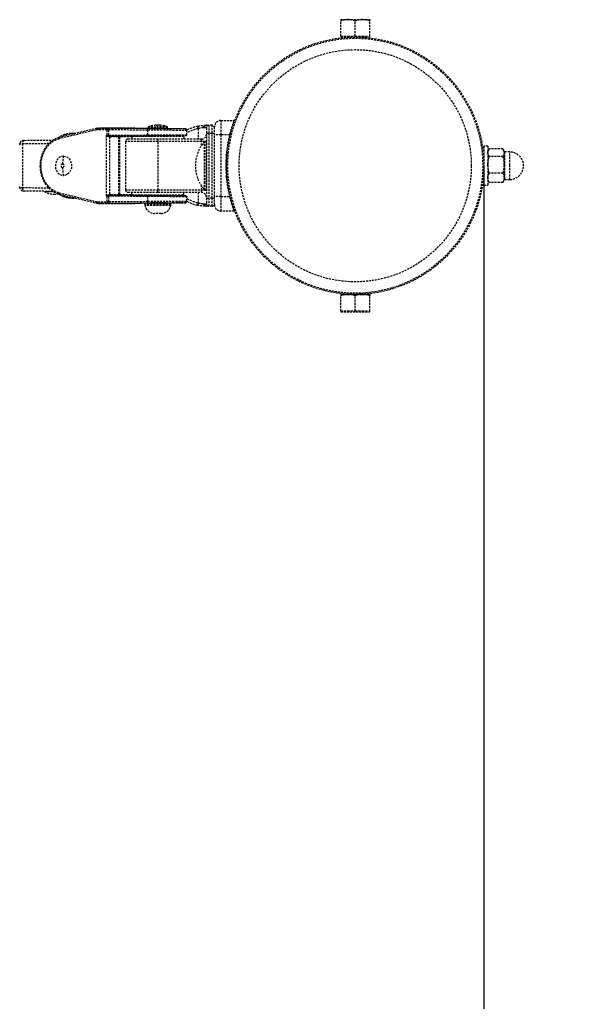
# Model space of a CAD drawing. Header units: millimetres. Extents: x -4075 to 3853, y -2344 to 2376.
# Drawn here: x 2067 to 2417, y -170 to 436 of the extents above; entities that cross this region are included whole.
import ezdxf

# ---------------------------------------------------------------- set-up
doc = ezdxf.new("R2010")
doc.units = ezdxf.units.MM
doc.linetypes.add('HIDDEN', pattern=[1.905, 1.27, -0.635])
for name, color, linetype in [('DIKOM_ОБЪЕКТ', 7, 'Continuous'), ('DIKOM_РАЗМЕР_ЗОНА', 7, 'Continuous'), ('DIKOM_РАЗМЕР_ОБЪЕКТА', 7, 'Continuous')]:
    doc.layers.add(name, color=color, linetype=linetype)
doc.styles.add('style1', font='arialbd.ttf', dxfattribs={"width": 0.8})
doc.dimstyles.new('1-50', dxfattribs={"dimtxt": 300, "dimasz": 200, "dimexe": 100, "dimexo": 0, "dimgap": 100, "dimtad": 1, "dimtxsty": 'style1', "dimcen": 200, "dimclrd": 7, "dimclre": 7, "dimclrt": 7, "dimadec": 1, "dimazin": 2, "dimtfac": 1, "dimtmove": 0, "dimatfit": 2, "dimfxl": 0, "dimlwd": 25, "dimlwe": 18, "dimarcsym": 0})

# ---------------------------------------------------------------- blocks, each defined once
blk = doc.blocks.new('*D0')
at = {"layer": 'Defpoints', "color": 0, "transparency": 16777216}
for p in [(-3364.5, 346.19), (3853.1, 341.49), (3853.1, -2244.04)]:
    blk.add_point(p, dxfattribs=at)
at = {"layer": 'DIKOM_РАЗМЕР_ЗОНА', "color": 7, "lineweight": 18, "transparency": 16777216}
for p, q in [((-3364.5, 346.19), (-3364.5, -2344.04)), ((3853.1, 341.49), (3853.1, -2344.04))]:
    blk.add_line(p, q, dxfattribs=at)
at = {"layer": 'DIKOM_РАЗМЕР_ЗОНА', "color": 7, "lineweight": 25, "transparency": 16777216}
blk.add_line((-3164.5, -2244.04), (3653.1, -2244.04), dxfattribs=at)
at = {"layer": 'DIKOM_РАЗМЕР_ЗОНА', "color": 7, "transparency": 16777216}
for points in [[(-3164.5, -2210.7), (-3164.5, -2277.37), (-3364.5, -2244.04)], [(3653.1, -2210.7), (3653.1, -2277.37), (3853.1, -2244.04)]]:
    blk.add_solid(points, dxfattribs=at)
at = {"layer": 'DIKOM_РАЗМЕР_ЗОНА', "color": 7, "transparency": 16777216, "insert": (164.83, -1990.86), "char_height": 300, "attachment_point": 5, "style": 'style1'}
blk.add_mtext('{\\fArial|b0|i0|c204|p34;7220}', dxfattribs=at)
blk = doc.blocks.new('*D1')
at = {"layer": 'Defpoints', "color": 0, "transparency": 16777216}
for p in [(-1865.19, 346.19), (2353.81, 346.19), (2353.81, -666.66)]:
    blk.add_point(p, dxfattribs=at)
at = {"layer": 'DIKOM_РАЗМЕР_ОБЪЕКТА', "color": 7, "lineweight": 18, "transparency": 16777216}
for p, q in [((-1865.19, 346.19), (-1865.19, -766.66)), ((2353.81, 346.19), (2353.81, -766.66))]:
    blk.add_line(p, q, dxfattribs=at)
at = {"layer": 'DIKOM_РАЗМЕР_ОБЪЕКТА', "color": 7, "lineweight": 25, "transparency": 16777216}
blk.add_line((-1665.19, -666.66), (2153.81, -666.66), dxfattribs=at)
at = {"layer": 'DIKOM_РАЗМЕР_ОБЪЕКТА', "color": 7, "transparency": 16777216}
for points in [[(-1665.19, -633.33), (-1665.19, -700), (-1865.19, -666.66)], [(2153.81, -633.33), (2153.81, -700), (2353.81, -666.66)]]:
    blk.add_solid(points, dxfattribs=at)
at = {"layer": 'DIKOM_РАЗМЕР_ОБЪЕКТА', "color": 7, "transparency": 16777216, "insert": (244.3, -413.49), "char_height": 300, "attachment_point": 5, "style": 'style1'}
blk.add_mtext('{\\fArial|b0|i0|c204|p34;4220}', dxfattribs=at)

msp = doc.modelspace()

# ---------------------------------------------------------------- linework, layer by layer
at = {"layer": 'DIKOM_ОБЪЕКТ', "color": 7, "linetype": 'HIDDEN', "lineweight": 15}
for p, q in [((2265.306, 436.485), (2269.806, 436.485)), ((2265.306, 426.285), (2265.306, 435.682)), ((2269.806, 436.485), (2278.806, 436.485)), ((2274.306, 426.285), (2274.306, 435.682)), ((2278.806, 436.485), (2283.306, 436.485)), ((2283.306, 426.285), (2283.306, 435.682)), ((2265.306, 426.285), (2265.306, 425.685)), ((2265.306, 426.285), (2269.806, 426.285)), ((2265.306, 425.685), (2283.306, 425.685)), ((2267.556, 425.399), (2267.556, 425.398)), ((2268.306, 425.685), (2268.306, 425.459)), ((2269.806, 426.285), (2274.306, 426.285)), ((2274.306, 426.285), (2278.806, 426.285)), ((2278.806, 426.285), (2283.306, 426.285)), ((2280.306, 425.459), (2280.306, 425.685)), ((2281.056, 425.398), (2281.056, 425.406)), ((2283.306, 425.685), (2283.306, 426.285)), ((2146.306, 370.141), (2146.306, 369.4)), ((2146.306, 370.141), (2152.306, 370.141)), ((2151.189, 371.185), (2152.306, 371.185)), ((2152.306, 370.141), (2152.306, 371.185)), ((2153.422, 371.185), (2152.306, 371.185)), ((2152.306, 369.4), (2152.306, 370.141)), ((2158.306, 370.141), (2152.306, 370.141)), ((2158.306, 369.4), (2158.306, 370.141)), ((2181.405, 371.169), (2182.306, 371.185)), ((2182.306, 371.185), (2183.806, 371.185)), ((2183.806, 371.185), (2183.806, 366.185)), ((2185.806, 371.185), (2183.806, 371.185)), ((2185.806, 366.185), (2185.806, 371.185)), ((2187.306, 365.185), (2187.306, 370.185)), ((2191.306, 374.185), (2191.306, 365.185)), ((2191.306, 374.185), (2199.366, 374.185)), ((2114.227, 368.355), (2091.376, 362.844)), ((2114.53, 369.327), (2091.679, 363.817)), ((2099.847, 366.178), (2098.526, 366.1)), ((2099.391, 366.134), (2100.942, 366.05)), ((2101.502, 366.185), (2099.393, 366.185)), ((2115.453, 369.386), (2114.387, 369.245)), ((2120.865, 368.395), (2115.104, 368.455)), ((2121.409, 369.395), (2115.649, 369.455)), ((2115.649, 369.455), (2117.566, 369.455)), ((2117.702, 369.454), (2117.566, 369.455)), ((2117.702, 369.454), (2117.567, 369.455)), ((2117.702, 369.454), (2117.684, 369.454)), ((2117.702, 369.454), (2117.689, 369.454)), ((2138.095, 369.454), (2117.691, 369.454)), ((2117.702, 369.454), (2138.126, 369.454)), ((2120.357, 364.97), (2120.865, 364.975)), ((2120.357, 364.97), (2120.357, 327.401)), ((2120.357, 364.97), (2120.819, 364.655)), ((2120.357, 364.97), (2120.88, 364.815)), ((2120.865, 364.975), (2120.865, 368.395)), ((2121.15, 364.478), (2121.95, 364.182)), ((2121.221, 364.728), (2122.049, 364.583)), ((2121.974, 364.985), (2121.974, 368.387)), ((2145.962, 368.168), (2121.974, 368.387)), ((2121.974, 364.985), (2145.962, 365.204)), ((2122.324, 364.08), (2122.324, 328.291)), ((2146.322, 369.168), (2122.334, 369.386)), ((2122.454, 364.535), (2123.277, 364.496)), ((2123.261, 364.46), (2123.173, 364.496)), ((2123.277, 364.496), (2146.142, 364.704)), ((2127.943, 364.527), (2123.277, 364.496)), ((2136.306, 364.185), (2136.306, 362.585)), ((2168.306, 364.185), (2136.306, 364.185)), ((2137.99, 369.455), (2138.126, 369.454)), ((2137.99, 369.455), (2139.907, 369.455)), ((2138.095, 369.454), (2138.126, 369.454)), ((2138.095, 369.454), (2138.126, 369.454)), ((2139.907, 369.455), (2145.602, 369.395)), ((2145.962, 368.168), (2145.962, 365.204)), ((2146.306, 369.4), (2152.306, 369.4)), ((2146.401, 369.386), (2147.085, 369.378)), ((2147.318, 369.246), (2146.899, 369.244)), ((2147.047, 369.4), (2147.353, 369.226)), ((2147.342, 364.627), (2148.306, 364.626)), ((2148.306, 364.504), (2147.889, 364.499)), ((2147.892, 364.502), (2148.306, 364.512)), ((2148.306, 364.53), (2147.931, 364.528)), ((2148.306, 364.185), (2148.306, 364.657)), ((2158.306, 369.4), (2152.306, 369.4)), ((2156.306, 364.185), (2156.306, 364.716)), ((2164.762, 364.704), (2156.306, 364.601)), ((2157.129, 369.153), (2157.564, 369.4)), ((2157.162, 364.699), (2157.525, 364.707)), ((2157.686, 369.166), (2157.169, 369.175)), ((2157.308, 369.254), (2164.41, 369.168)), ((2165.607, 364.79), (2164.956, 364.185)), ((2167.198, 364.185), (2168.06, 364.876)), ((2168.306, 364.185), (2168.306, 362.585)), ((2170.306, 365.199), (2170.306, 368.172)), ((2177.306, 369.147), (2177.306, 362.585)), ((2181.152, 369.685), (2180.5, 369.67)), ((2182.306, 369.685), (2181.152, 369.685)), ((2182.306, 369.685), (2182.306, 366.185)), ((2183.806, 366.185), (2182.306, 366.185)), ((2182.306, 366.185), (2182.306, 326.185)), ((2185.806, 366.185), (2183.806, 366.185)), ((2183.806, 366.185), (2183.806, 326.185)), ((2185.806, 326.185), (2185.806, 366.185)), ((2187.306, 366.185), (2185.806, 366.185)), ((2187.306, 327.185), (2187.306, 365.185)), ((2191.306, 365.185), (2187.306, 365.185)), ((2191.306, 365.185), (2191.306, 327.185)), ((2196.595, 365.185), (2191.306, 365.185)), ((2068.663, 359.875), (2085.075, 360.047)), ((2068.663, 359.875), (2068.663, 332.496)), ((2069.553, 361.842), (2069.752, 361.875)), ((2069.752, 361.875), (2087.691, 362.063)), ((2127.888, 364.027), (2123.221, 363.996)), ((2127.888, 364.027), (2127.888, 328.344)), ((2128.769, 328.337), (2128.769, 364.035)), ((2132.306, 361.085), (2132.306, 331.285)), ((2152.306, 361.085), (2132.306, 361.085)), ((2152.306, 362.585), (2133.806, 362.585)), ((2152.306, 362.585), (2152.306, 361.085)), ((2179.306, 362.585), (2152.306, 362.585)), ((2179.306, 361.085), (2152.306, 361.085)), ((2152.306, 361.085), (2152.306, 331.285)), ((2179.306, 361.085), (2179.306, 362.585)), ((2181.089, 361.085), (2179.306, 361.085)), ((2179.306, 358.75), (2179.306, 361.085)), ((2182.106, 361.185), (2181.177, 361.185)), ((2181.177, 335.579), (2181.177, 361.185)), ((2182.306, 360.985), (2182.106, 361.185)), ((2182.106, 335.579), (2182.106, 361.185)), ((2182.306, 361.085), (2182.206, 361.085)), ((2356.306, 358.185), (2353.806, 358.185)), ((2353.806, 358.185), (2353.806, 334.185)), ((2356.306, 358.185), (2356.306, 334.185)), ((2094.226, 352.185), (2093.97, 352.185)), ((2195.032, 352.185), (2194.531, 352.185)), ((2194.806, 355.116), (2194.806, 352.185)), ((2195.093, 352.935), (2195.085, 352.935)), ((2353.806, 352.185), (2353.579, 352.185)), ((2356.916, 356.242), (2356.306, 355.185)), ((2365.502, 356.557), (2357.109, 356.557)), ((2365.502, 351.944), (2357.109, 351.944)), ((2366.306, 355.185), (2365.695, 356.244)), ((2366.306, 355.185), (2366.306, 354.25)), ((2366.306, 346.758), (2366.306, 354.25)), ((2369.806, 354.685), (2366.556, 354.685)), ((2366.556, 354.685), (2366.556, 337.685)), ((2369.806, 346.726), (2369.806, 354.685)), ((2194.506, 351.839), (2194.506, 340.532)), ((2366.306, 346.758), (2366.306, 338.693)), ((2369.806, 337.685), (2369.806, 346.726)), ((2094.226, 340.185), (2093.97, 340.185)), ((2194.531, 340.185), (2195.032, 340.185)), ((2194.806, 340.185), (2194.806, 337.255)), ((2353.579, 340.185), (2353.806, 340.185)), ((2365.502, 341.572), (2357.109, 341.572)), ((2181.177, 331.185), (2181.177, 335.579)), ((2182.106, 331.185), (2182.106, 335.579)), ((2195.092, 339.435), (2195.093, 339.435)), ((2353.806, 334.185), (2356.306, 334.185)), ((2356.306, 337.185), (2356.916, 336.129)), ((2356.938, 336.141), (2357.109, 335.814)), ((2365.502, 335.814), (2357.109, 335.814)), ((2365.502, 335.814), (2365.671, 336.141)), ((2365.695, 336.127), (2366.306, 337.185)), ((2366.306, 338.693), (2366.306, 337.185)), ((2366.556, 337.685), (2369.806, 337.685)), ((2085.064, 332.324), (2068.663, 332.496)), ((2069.547, 330.531), (2069.752, 330.496)), ((2087.618, 330.309), (2069.752, 330.496)), ((2082.147, 330.185), (2087.781, 330.185)), ((2084.147, 330.345), (2084.147, 330.185)), ((2090.883, 328.851), (2091.413, 328.664)), ((2091.376, 329.527), (2114.227, 324.016)), ((2091.679, 328.554), (2114.53, 323.044)), ((2120.819, 327.716), (2120.357, 327.401)), ((2121.95, 328.189), (2121.15, 327.893)), ((2123.277, 327.875), (2122.454, 327.836)), ((2123.173, 327.875), (2123.261, 327.91)), ((2123.221, 328.375), (2127.888, 328.344)), ((2146.142, 327.667), (2123.277, 327.875)), ((2123.277, 327.875), (2127.943, 327.844)), ((2132.306, 331.285), (2152.306, 331.285)), ((2133.806, 329.785), (2152.306, 329.785)), ((2136.306, 328.185), (2136.306, 329.785)), ((2136.306, 328.185), (2168.306, 328.185)), ((2148.306, 327.745), (2147.425, 327.745)), ((2147.889, 327.872), (2148.306, 327.867)), ((2148.306, 327.859), (2147.892, 327.869)), ((2147.931, 327.843), (2148.306, 327.841)), ((2148.306, 327.713), (2148.306, 328.185)), ((2152.306, 331.285), (2179.306, 331.285)), ((2152.306, 329.785), (2152.306, 331.285)), ((2152.306, 329.785), (2179.306, 329.785)), ((2156.306, 327.655), (2156.306, 328.185)), ((2156.306, 327.77), (2164.762, 327.667)), ((2157.36, 327.67), (2157.198, 327.672)), ((2164.956, 328.185), (2165.646, 327.545)), ((2168.018, 327.527), (2167.198, 328.185)), ((2168.306, 328.185), (2168.306, 329.785)), ((2177.306, 329.785), (2177.306, 323.224)), ((2179.306, 331.285), (2179.306, 333.621)), ((2179.306, 329.785), (2179.306, 331.285)), ((2179.306, 331.285), (2181.089, 331.285)), ((2181.177, 331.185), (2182.106, 331.185)), ((2182.106, 331.185), (2182.306, 331.385)), ((2182.206, 331.285), (2182.306, 331.285)), ((2100.895, 326.332), (2099.392, 326.198)), ((2099.392, 326.185), (2101.502, 326.185)), ((2114.387, 323.126), (2115.453, 322.985)), ((2115.104, 323.916), (2120.865, 323.975)), ((2115.649, 322.916), (2121.409, 322.975)), ((2117.566, 322.916), (2115.649, 322.916)), ((2117.566, 322.916), (2117.702, 322.917)), ((2117.567, 322.916), (2117.702, 322.917)), ((2117.684, 322.917), (2117.702, 322.917)), ((2117.689, 322.917), (2117.702, 322.917)), ((2117.691, 322.917), (2138.095, 322.917)), ((2138.126, 322.917), (2117.702, 322.917)), ((2120.88, 327.556), (2120.357, 327.401)), ((2120.865, 327.395), (2120.357, 327.401)), ((2120.865, 323.975), (2120.865, 327.395)), ((2145.962, 327.167), (2121.974, 327.386)), ((2121.974, 323.984), (2121.974, 327.386)), ((2121.974, 323.984), (2145.962, 324.203)), ((2122.334, 322.984), (2146.322, 323.203)), ((2138.126, 322.917), (2137.99, 322.916)), ((2139.907, 322.916), (2137.99, 322.916)), ((2138.126, 322.917), (2138.075, 322.917)), ((2138.126, 322.917), (2138.095, 322.917)), ((2145.602, 322.975), (2139.907, 322.916)), ((2144.306, 322.185), (2144.306, 322.685)), ((2160.306, 322.685), (2144.306, 322.685)), ((2160.306, 322.185), (2144.306, 322.185)), ((2160.261, 321.675), (2144.351, 321.675)), ((2145.962, 327.167), (2145.962, 324.203)), ((2148.273, 323.007), (2146.401, 322.984)), ((2164.41, 323.203), (2156.312, 323.105)), ((2160.306, 322.185), (2160.306, 322.685)), ((2170.306, 324.199), (2170.306, 327.172)), ((2180.5, 322.701), (2181.152, 322.685)), ((2181.152, 322.685), (2182.306, 322.685)), ((2182.306, 326.185), (2183.806, 326.185)), ((2182.306, 326.185), (2182.306, 322.685)), ((2183.806, 326.185), (2183.806, 321.185)), ((2185.806, 326.185), (2183.806, 326.185)), ((2185.806, 321.185), (2185.806, 326.185)), ((2185.806, 326.185), (2187.306, 326.185)), ((2191.306, 327.185), (2187.306, 327.185)), ((2187.306, 322.185), (2187.306, 327.185)), ((2191.306, 327.185), (2196.595, 327.185)), ((2191.306, 327.185), (2191.306, 318.185)), ((2154.306, 316.685), (2150.306, 316.685)), ((2183.806, 321.185), (2182.306, 321.185)), ((2185.806, 321.185), (2183.806, 321.185)), ((2199.366, 318.185), (2191.306, 318.185)), ((2265.306, 266.685), (2269.806, 266.685)), ((2265.306, 256.485), (2265.306, 265.882)), ((2267.556, 266.973), (2267.556, 266.965)), ((2268.306, 266.912), (2268.306, 266.685)), ((2269.806, 266.685), (2278.806, 266.685)), ((2274.306, 256.485), (2274.306, 265.882)), ((2278.806, 266.685), (2283.306, 266.685)), ((2280.306, 266.685), (2280.306, 266.912)), ((2281.056, 266.972), (2281.056, 266.973)), ((2283.306, 256.485), (2283.306, 265.882)), ((2265.306, 256.485), (2265.306, 255.885)), ((2265.306, 256.485), (2269.806, 256.485)), ((2265.306, 255.885), (2283.306, 255.885)), ((2269.806, 256.485), (2274.306, 256.485)), ((2274.306, 256.485), (2278.806, 256.485)), ((2278.806, 256.485), (2283.306, 256.485)), ((2283.306, 255.885), (2283.306, 256.485))]:
    msp.add_line(p, q, dxfattribs=at)
at = {"layer": 'DIKOM_ОБЪЕКТ', "color": 7, "linetype": 'HIDDEN', "lineweight": 15, "flags": 128}
for points in [[(2180.5, 369.67), (2180.512, 369.958), (2180.559, 370.236), (2180.64, 370.492), (2180.751, 370.718), (2180.889, 370.905), (2181.048, 371.045), (2181.222, 371.135), (2181.405, 371.169)], [(2115.649, 369.455), (2115.544, 369.436), (2115.452, 369.386)], [(2121.409, 369.395), (2121.304, 369.376), (2121.203, 369.319), (2121.11, 369.227), (2121.027, 369.103), (2120.959, 368.951), (2120.909, 368.778), (2120.877, 368.591), (2120.865, 368.395)], [(2122.334, 369.386), (2122.265, 369.367), (2122.199, 369.31), (2122.137, 369.217), (2122.083, 369.093), (2122.038, 368.941), (2122.004, 368.769), (2121.982, 368.581), (2121.974, 368.387)], [(2137.832, 369.454), (2137.858, 369.454), (2137.99, 369.455)], [(2146.322, 369.168), (2146.253, 369.148), (2146.186, 369.091), (2146.125, 368.999), (2146.071, 368.874), (2146.026, 368.723), (2145.992, 368.55), (2145.97, 368.363), (2145.962, 368.168)], [(2146.142, 364.704), (2146.107, 364.714), (2146.074, 364.742), (2146.043, 364.788), (2146.016, 364.851), (2145.994, 364.926), (2145.977, 365.013), (2145.966, 365.106), (2145.962, 365.204)], [(2147.814, 364.185), (2147.817, 364.219), (2147.828, 364.305), (2147.843, 364.381), (2147.862, 364.443), (2147.883, 364.489), (2147.907, 364.518), (2147.931, 364.528)], [(2093.97, 352.185), (2092.668, 351.981), (2091.454, 351.382), (2090.412, 350.428), (2089.612, 349.185), (2089.11, 347.738), (2088.938, 346.185), (2089.11, 344.633), (2089.612, 343.185), (2090.412, 341.943), (2091.454, 340.989), (2092.668, 340.39), (2093.97, 340.185)], [(2093.97, 352.185), (2095.273, 351.981), (2096.486, 351.382), (2097.528, 350.428), (2098.328, 349.185), (2098.831, 347.738), (2099.002, 346.185), (2098.831, 344.633), (2098.328, 343.185), (2097.528, 341.943), (2096.486, 340.989), (2095.273, 340.39), (2093.97, 340.185)], [(2146.142, 327.667), (2146.107, 327.657), (2146.074, 327.629), (2146.043, 327.583), (2146.016, 327.52), (2145.994, 327.445), (2145.977, 327.358), (2145.966, 327.265), (2145.962, 327.167)], [(2147.814, 328.185), (2147.817, 328.152), (2147.828, 328.066), (2147.843, 327.99), (2147.862, 327.928), (2147.883, 327.882), (2147.907, 327.853), (2147.931, 327.843)], [(2115.649, 322.916), (2115.544, 322.935), (2115.452, 322.985)], [(2121.409, 322.975), (2121.304, 322.995), (2121.203, 323.052), (2121.11, 323.144), (2121.027, 323.268), (2120.959, 323.42), (2120.909, 323.593), (2120.877, 323.78), (2120.865, 323.975)], [(2122.334, 322.984), (2122.265, 323.004), (2122.199, 323.061), (2122.137, 323.154), (2122.083, 323.278), (2122.038, 323.429), (2122.004, 323.602), (2121.982, 323.79), (2121.974, 323.984)], [(2137.99, 322.916), (2137.858, 322.917), (2137.832, 322.917)], [(2146.322, 323.203), (2146.253, 323.222), (2146.186, 323.28), (2146.125, 323.372), (2146.071, 323.496), (2146.026, 323.648), (2145.992, 323.821), (2145.97, 324.008), (2145.962, 324.203)], [(2180.5, 322.701), (2180.512, 322.412), (2180.559, 322.135), (2180.64, 321.878), (2180.751, 321.653), (2180.889, 321.466), (2181.048, 321.326), (2181.222, 321.236), (2181.405, 321.202)]]:
    msp.add_lwpolyline(points, dxfattribs=at)
at = {"layer": 'DIKOM_ОБЪЕКТ', "color": 7, "linetype": 'HIDDEN', "lineweight": 15}
for radius in [79.5, 78.802, 71.749]:
    msp.add_circle((2274.306, 346.185), radius, dxfattribs=at)
for centre, radius, start, end in [((2151.189, 359.248), 11.937, 90, 114.146602), ((2153.422, 359.248), 11.937, 65.853398, 90), ((2182.306, 346.185), 25, 102.284928, 118.685402), ((2182.505, 369.839), 1.362, 98.4061, 186.456716), ((2183.806, 369.685), 1.5, 90, 180), ((2185.806, 369.685), 1.5, 0, 90), ((2191.306, 370.185), 4, 90, 180), ((2115.235, 368.633), 1.046, 144.187205, 195.441905), ((2114.607, 369.027), 0.31, 104.398883, 135.276082), ((2116.296, 368.54), 1.195, 134.906656, 184.080125), ((2119.726, 365.167), 1.206, 334.880298, 343.039767), ((2121.766, 364.981), 0.901, 180.348663, 190.591273), ((2119.698, 365.025), 1.552, 339.35717, 348.976362), ((2071.229, 376.835), 52.275, 345.99193, 346.445374), ((2122.974, 364.963), 1.001, 178.7278, 202.294186), ((2124.56, 363.689), 2.27, 158.133456, 170.07476), ((2128.997, 364.157), 1.117, 160.636883, 186.674253), ((2129.249, 364.04), 0.488, 90.398614, 123.153127), ((2137.99, 369.305), 0.15, 90.018502, 99.077417), ((2182.306, 346.185), 23.5, 102.284499, 120.706356), ((2179.306, 365.585), 3, 270, 0), ((2274.306, 346.185), 80, 166.260965, 193.739035), ((2070.576, 360.195), 1.94, 121.825612, 189.471343), ((2092.383, 363.123), 1.045, 144.102802, 195.456371), ((2091.756, 363.517), 0.309, 104.392516, 135.115215), ((2133.806, 361.085), 1.5, 90, 180), ((2198.178, 346.185), 22.673, 138.578795, 221.421205), ((2114.126, 347.363), 20.725, 166.543651, 180.1669), ((2366.556, 354.935), 0.25, 180, 270), ((2369.806, 346.185), 8.5, 270, 90), ((2093.56, 346.185), 1.128, 98.099657, 261.900343), ((2093.242, 346.185), 1.128, 278.099657, 81.900343), ((2114.126, 345.008), 20.725, 179.8331, 193.456349), ((2366.556, 337.435), 0.25, 90, 180), ((2070.582, 332.178), 1.946, 170.60052, 237.844992), ((2088.147, 340.578), 12, 240, 270), ((2088.142, 337.105), 8.527, 270.038521, 285.117825), ((2088.147, 340.578), 12, 270, 281.82744), ((2092.383, 329.248), 1.045, 164.543414, 215.898455), ((2091.756, 328.854), 0.309, 224.88718, 255.607579), ((2119.726, 327.204), 1.206, 16.960263, 25.11974), ((2119.698, 327.346), 1.552, 11.023639, 20.642882), ((2071.23, 315.536), 52.274, 13.55462, 14.008072), ((2122.974, 327.408), 1.001, 157.705814, 181.2722), ((2124.56, 328.682), 2.27, 189.925284, 201.866584), ((2124.33, 328.246), 1.117, 173.325241, 199.363366), ((2128.997, 328.214), 1.117, 173.325747, 199.363118), ((2129.25, 328.335), 0.492, 206.80948, 269.45154), ((2133.806, 331.285), 1.5, 180, 270), ((2179.306, 326.785), 3, 0, 90), ((2115.235, 323.738), 1.046, 164.558091, 215.812817), ((2114.607, 323.344), 0.31, 224.723959, 255.601119), ((2116.296, 323.831), 1.195, 175.919873, 225.093363), ((2121.766, 327.39), 0.901, 169.408727, 179.651337), ((2137.99, 323.066), 0.15, 260.922583, 269.981498), ((2147.221, 322.185), 2.916, 180, 190.080804), ((2150.306, 322.734), 6.048, 190.080804, 270), ((2147.806, 323.185), 0.5, 270, 0), ((2154.306, 322.734), 6.048, 270, 349.919196), ((2156.806, 323.185), 0.5, 180, 270), ((2157.39, 322.185), 2.916, 349.919196, 0), ((2182.306, 346.185), 23.5, 239.293644, 257.715376), ((2182.306, 346.185), 25, 241.314598, 257.714131), ((2182.505, 322.532), 1.362, 173.543284, 261.5939), ((2183.806, 322.685), 1.5, 180, 270), ((2185.806, 322.685), 1.5, 270, 0), ((2191.306, 322.185), 4, 180, 270)]:
    msp.add_arc(centre, radius, start, end, dxfattribs=at)
for points, knots in [([(2269.806, 436.485), (2269.699, 436.484), (2268.891, 436.477), (2267.368, 436.302), (2265.997, 435.89), (2265.306, 435.682)], [0, 0, 0, 0, 0.07009, 0.5307844, 1, 1, 1, 1]), ([(2265.306, 436.485), (2265.306, 436.474), (2265.306, 436.429), (2265.306, 435.997), (2265.306, 435.682)], [0, 0, 0, 0, 0.2686336, 1, 1, 1, 1]), ([(2274.306, 435.682), (2273.575, 435.906), (2272.1, 436.36), (2270.575, 436.443), (2269.806, 436.485)], [0, 0, 0, 0, 0.495458, 1, 1, 1, 1]), ([(2278.806, 436.485), (2278.699, 436.484), (2277.891, 436.477), (2276.368, 436.302), (2274.997, 435.89), (2274.306, 435.682)], [0, 0, 0, 0, 0.07009, 0.5307844, 1, 1, 1, 1]), ([(2283.306, 435.682), (2282.575, 435.906), (2281.1, 436.36), (2279.575, 436.443), (2278.806, 436.485)], [0, 0, 0, 0, 0.495458, 1, 1, 1, 1]), ([(2283.306, 436.485), (2283.306, 436.474), (2283.306, 436.429), (2283.306, 435.997), (2283.306, 435.682)], [0, 0, 0, 0, 0.2686336, 1, 1, 1, 1]), ([(2176.986, 370.613), (2177.838, 370.772), (2179.425, 371.068), (2180.778, 371.137), (2181.405, 371.169)], [0, 0, 0, 0, 0.5362766, 1, 1, 1, 1]), ([(2199.366, 374.185), (2199.331, 374.094), (2199.262, 373.911), (2198.746, 372.492), (2198.034, 370.366), (2197.261, 367.807), (2196.798, 365.987), (2196.595, 365.185)], [0, 0, 0, 0, 0.20107384, 0.40191033, 0.60918924, 0.82798943, 1, 1, 1, 1]), ([(2098.526, 366.1), (2098.09, 366.086), (2096.775, 366.043), (2094.633, 365.435), (2092.663, 364.661), (2091.641, 363.954), (2091.376, 363.77)], [0, 0, 0, 0, 0.1748381, 0.526113, 0.8768979, 1, 1, 1, 1]), ([(2093.555, 364.912), (2093.597, 364.934), (2094.378, 365.347), (2096.111, 365.82), (2098.039, 366.232), (2099.171, 366.15), (2099.391, 366.134)], [0, 0, 0, 0, 0.0230697, 0.4295236, 0.8895686, 1, 1, 1, 1]), ([(2115.104, 368.455), (2114.932, 368.451), (2114.637, 368.443), (2114.347, 368.381), (2114.227, 368.355)], [0, 0, 0, 0, 0.5851124, 1, 1, 1, 1]), ([(2120.819, 364.655), (2120.88, 364.619), (2120.987, 364.555), (2121.101, 364.501), (2121.15, 364.478)], [0, 0, 0, 0, 0.5722068, 1, 1, 1, 1]), ([(2121.974, 368.387), (2121.75, 368.388), (2121.367, 368.391), (2121.012, 368.394), (2120.865, 368.395)], [0, 0, 0, 0, 0.5838862, 1, 1, 1, 1]), ([(2120.865, 364.975), (2121.064, 364.977), (2121.42, 364.981), (2121.805, 364.984), (2121.974, 364.985)], [0, 0, 0, 0, 0.5597359, 1, 1, 1, 1]), ([(2120.88, 364.815), (2120.943, 364.797), (2121.055, 364.766), (2121.171, 364.739), (2121.221, 364.728)], [0, 0, 0, 0, 0.5676409, 1, 1, 1, 1]), ([(2122.334, 369.386), (2122.147, 369.388), (2121.828, 369.391), (2121.532, 369.394), (2121.409, 369.395)], [0, 0, 0, 0, 0.5838944, 1, 1, 1, 1]), ([(2121.95, 364.182), (2122.021, 364.161), (2122.145, 364.125), (2122.27, 364.094), (2122.324, 364.08)], [0, 0, 0, 0, 0.56852921, 1, 1, 1, 1]), ([(2122.049, 364.583), (2122.125, 364.574), (2122.26, 364.556), (2122.395, 364.541), (2122.454, 364.535)], [0, 0, 0, 0, 0.5720508, 1, 1, 1, 1]), ([(2122.324, 364.08), (2122.492, 364.052), (2122.789, 364.001), (2123.09, 363.997), (2123.221, 363.996)], [0, 0, 0, 0, 0.56363472, 1, 1, 1, 1]), ([(2129.246, 364.528), (2129.253, 364.529), (2129.269, 364.532), (2128.95, 364.532), (2128.489, 364.53), (2128.128, 364.528), (2127.943, 364.527)], [0, 0, 0, 0, 0.2731555, 0.5435237, 0.7671197, 1, 1, 1, 1]), ([(2128.769, 364.025), (2128.776, 364.089), (2128.785, 364.186), (2128.847, 364.305), (2128.892, 364.356), (2128.915, 364.382)], [0, 0, 0, 0, 0.4786028, 0.7365214, 1, 1, 1, 1]), ([(2132.015, 364.471), (2131.543, 364.472), (2130.591, 364.474), (2129.632, 364.482), (2129.03, 364.492), (2128.798, 364.507), (2129.088, 364.521), (2129.246, 364.528)], [0, 0, 0, 0, 0.1873413, 0.3779076, 0.5657047, 0.7638114, 1, 1, 1, 1]), ([(2129.136, 364.532), (2129.116, 364.527), (2129.076, 364.518), (2128.967, 364.427), (2128.915, 364.382)], [0, 0, 0, 0, 0.5161128, 1, 1, 1, 1]), ([(2147.931, 364.528), (2146.513, 364.52), (2143.808, 364.504), (2140.15, 364.488), (2136.935, 364.476), (2134.217, 364.471), (2132.602, 364.469), (2132.021, 364.471), (2132.015, 364.471)], [0, 0, 0, 0, 0.2143779, 0.4087836, 0.6055281, 0.8016757, 0.9979989, 1, 1, 1, 1]), ([(2145.602, 369.395), (2145.767, 369.394), (2146.049, 369.391), (2146.297, 369.388), (2146.401, 369.386)], [0, 0, 0, 0, 0.5838944, 1, 1, 1, 1]), ([(2170.287, 368.076), (2170.291, 368.074), (2170.302, 368.071), (2170.165, 368.066), (2169.803, 368.059), (2169.015, 368.053), (2167.603, 368.051), (2165.759, 368.053), (2163.504, 368.059), (2160.865, 368.069), (2158.38, 368.081), (2156.204, 368.094), (2154.386, 368.105), (2152.061, 368.121), (2149.178, 368.141), (2147.064, 368.159), (2145.962, 368.168)], [0, 0, 0, 0, 0.0230276, 0.0690798, 0.1146278, 0.2041277, 0.2916165, 0.3785181, 0.4672183, 0.557717, 0.650014, 0.6994487, 0.752453, 0.809026, 0.9005095, 1, 1, 1, 1]), ([(2145.962, 365.204), (2147.07, 365.213), (2149.198, 365.231), (2152.412, 365.255), (2155.324, 365.275), (2157.792, 365.29), (2159.879, 365.301), (2161.673, 365.309), (2163.595, 365.316), (2165.536, 365.322), (2167.35, 365.324), (2168.774, 365.323), (2169.769, 365.317), (2170.335, 365.307), (2170.281, 365.297), (2170.254, 365.293)], [0, 0, 0, 0, 0.0963191, 0.184876, 0.2656652, 0.3386818, 0.39565, 0.4518857, 0.5073891, 0.5892197, 0.6694054, 0.749773, 0.8316613, 0.9150703, 1, 1, 1, 1]), ([(2146.142, 364.704), (2147.16, 364.713), (2149.094, 364.73), (2152.097, 364.753), (2154.996, 364.773), (2158.142, 364.793), (2161.405, 364.81), (2164.438, 364.82), (2166.337, 364.825), (2166.967, 364.824), (2167.014, 364.824)], [0, 0, 0, 0, 0.1343931, 0.2553316, 0.3776885, 0.4996519, 0.6621642, 0.8245587, 0.9869478, 1, 1, 1, 1]), ([(2166.729, 369.052), (2166.716, 369.051), (2166.122, 369.05), (2164.202, 369.054), (2161.144, 369.065), (2157.916, 369.082), (2154.834, 369.101), (2152.036, 369.121), (2149.155, 369.143), (2147.308, 369.159), (2146.322, 369.168)], [0, 0, 0, 0, 0.00405921, 0.18030153, 0.34517841, 0.50775277, 0.63014939, 0.75128029, 0.86718477, 1, 1, 1, 1]), ([(2146.915, 369.239), (2146.9, 369.237), (2146.855, 369.233), (2147.67, 369.218), (2148.768, 369.206), (2149.314, 369.2)], [0, 0, 0, 0, 0.2091041, 0.6071081, 1, 1, 1, 1]), ([(2149.448, 364.671), (2148.86, 364.664), (2147.687, 364.651), (2146.929, 364.636), (2147.164, 364.631), (2147.258, 364.63)], [0, 0, 0, 0, 0.3761476, 0.7501991, 1, 1, 1, 1]), ([(2149.314, 369.2), (2149.962, 369.194), (2151.261, 369.181), (2153.488, 369.165), (2155.517, 369.154), (2157.018, 369.151), (2157.798, 369.153), (2157.726, 369.158), (2157.704, 369.16)], [0, 0, 0, 0, 0.1832255, 0.3667466, 0.5503097, 0.7338617, 0.9174017, 1, 1, 1, 1]), ([(2157.46, 364.709), (2157.442, 364.711), (2157.401, 364.718), (2156.314, 364.717), (2154.916, 364.712), (2153.599, 364.705), (2152.234, 364.696), (2150.806, 364.684), (2149.908, 364.676), (2149.448, 364.671)], [0, 0, 0, 0, 0.151698, 0.3568069, 0.4946469, 0.622324, 0.729097, 0.8612396, 1, 1, 1, 1]), ([(2156.306, 364.685), (2156.479, 364.687), (2156.953, 364.692), (2157.081, 364.696), (2157.162, 364.699)], [0, 0, 0, 0, 0.3657592, 1, 1, 1, 1]), ([(2164.41, 369.168), (2165.157, 369.158), (2166.723, 369.139), (2168.369, 369.111), (2169.247, 369.087), (2169.485, 369.072), (2169.171, 369.067), (2169.128, 369.067)], [0, 0, 0, 0, 0.2216638, 0.4645649, 0.7131897, 0.9606434, 1, 1, 1, 1]), ([(2169.434, 364.812), (2169.501, 364.811), (2169.915, 364.807), (2169.856, 364.795), (2169.389, 364.776), (2168.44, 364.756), (2166.981, 364.732), (2165.546, 364.714), (2164.762, 364.704)], [0, 0, 0, 0, 0.0443304, 0.2727839, 0.4445446, 0.6156267, 0.7901535, 1, 1, 1, 1]), ([(2169.128, 369.067), (2168.962, 369.063), (2168.592, 369.054), (2167.391, 369.052), (2166.729, 369.052)], [0, 0, 0, 0, 0.449458, 1, 1, 1, 1]), ([(2167.014, 364.824), (2167.623, 364.823), (2168.765, 364.822), (2169.221, 364.815), (2169.434, 364.812)], [0, 0, 0, 0, 0.53297637, 1, 1, 1, 1]), ([(2170.306, 368.061), (2170.288, 368.16), (2170.256, 368.336), (2170.033, 368.575), (2169.82, 368.74), (2169.718, 368.812), (2169.669, 368.846), (2169.641, 368.866), (2169.62, 368.88), (2169.6, 368.894), (2169.576, 368.912), (2169.551, 368.929), (2169.521, 368.954), (2169.494, 368.977), (2169.47, 369.005), (2169.468, 369.014), (2169.468, 369.02)], [0, 0, 0, 0, 0.351334, 0.6296268, 0.7198823, 0.7500876, 0.7615941, 0.7711382, 0.7754388, 0.7796152, 0.7882851, 0.7985844, 0.8114962, 0.8473004, 0.8985867, 1, 1, 1, 1]), ([(2169.764, 364.896), (2169.766, 364.897), (2169.773, 364.901), (2169.785, 364.908), (2169.829, 364.931), (2169.893, 364.961), (2170.065, 365.045), (2170.256, 365.163), (2170.288, 365.255), (2170.306, 365.306)], [0, 0, 0, 0, 0.0015064, 0.0079257, 0.0165033, 0.0731388, 0.163317, 0.5299434, 1, 1, 1, 1]), ([(2180.5, 369.67), (2180.048, 369.64), (2179.075, 369.576), (2177.922, 369.297), (2177.306, 369.147)], [0, 0, 0, 0, 0.4647824, 1, 1, 1, 1]), ([(2069.554, 361.843), (2069.272, 361.807), (2068.752, 361.742), (2068.02, 361.448), (2067.477, 361.04), (2067.077, 360.414), (2066.883, 359.84), (2066.862, 359.455), (2066.85, 359.245)], [0, 0, 0, 0, 0.1941979, 0.3592525, 0.5760445, 0.7325957, 0.8543598, 1, 1, 1, 1]), ([(2066.868, 359.244), (2066.864, 359.283), (2066.845, 359.439), (2067.065, 359.62), (2067.695, 359.821), (2068.357, 359.858), (2068.663, 359.875)], [0, 0, 0, 0, 0.08618764, 0.3413296, 0.69540597, 1, 1, 1, 1]), ([(2068.787, 361.712), (2068.808, 361.725), (2069.081, 361.891), (2069.43, 361.883), (2069.752, 361.875)], [0, 0, 0, 0, 0.0776708, 1, 1, 1, 1]), ([(2091.536, 363.735), (2090.435, 363.375), (2088.333, 362.689), (2085.652, 360.776), (2083.557, 358.592), (2082.013, 356.297), (2080.939, 354.08), (2080.241, 352.058), (2079.807, 350.25), (2079.532, 348.461), (2079.398, 346.457), (2079.488, 344.068), (2079.928, 341.335), (2080.86, 338.356), (2082.419, 335.296), (2084.711, 332.391), (2087.222, 330.419), (2089.576, 329.211), (2090.874, 328.83), (2091.536, 328.636)], [0, 0, 0, 0, 0.082287, 0.1569879, 0.2241209, 0.2837046, 0.3357601, 0.3803016, 0.4173374, 0.4509072, 0.4917908, 0.5405777, 0.5972717, 0.6618795, 0.7344134, 0.8148955, 0.903346, 0.9506643, 1, 1, 1, 1]), ([(2091.376, 362.844), (2090.418, 362.542), (2088.569, 361.958), (2086.092, 360.297), (2084.131, 358.366), (2082.535, 356.141), (2081.185, 353.497), (2080.128, 350.024), (2079.754, 346.005), (2080.191, 342.147), (2081.16, 338.988), (2082.362, 336.536), (2083.707, 334.558), (2085.221, 332.887), (2086.952, 331.474), (2088.997, 330.254), (2090.538, 329.783), (2091.376, 329.527)], [0, 0, 0, 0, 0.075504, 0.1458247, 0.2155916, 0.2694555, 0.3334939, 0.4139574, 0.5056649, 0.59146, 0.6627492, 0.7210612, 0.7736307, 0.8260642, 0.878632, 0.9339946, 1, 1, 1, 1]), ([(2091.412, 363.708), (2090.692, 363.514), (2089.754, 363.261), (2088.898, 362.753), (2088.698, 362.634)], [0, 0, 0, 0, 0.76631383, 1, 1, 1, 1]), ([(2128.756, 364.028), (2128.763, 364.029), (2128.773, 364.031), (2128.682, 364.032), (2128.579, 364.032), (2128.442, 364.031), (2128.277, 364.03), (2128.09, 364.029), (2127.955, 364.028), (2127.888, 364.027)], [0, 0, 0, 0, 0.2454354, 0.3696738, 0.4945202, 0.6199754, 0.74604, 0.8727147, 1, 1, 1, 1]), ([(2136.306, 363.977), (2136.065, 363.976), (2134.668, 363.971), (2132.632, 363.969), (2130.393, 363.973), (2129.075, 363.981), (2128.841, 363.99), (2128.769, 363.992)], [0, 0, 0, 0, 0.0553285, 0.320955, 0.5943905, 0.8746358, 1, 1, 1, 1]), ([(2194.667, 352.185), (2194.65, 352.493), (2194.63, 352.872), (2194.525, 353.239), (2194.506, 353.31)], [0, 0, 0, 0, 0.8091596, 1, 1, 1, 1]), ([(2356.306, 354.25), (2356.307, 354.305), (2356.314, 354.719), (2356.489, 355.499), (2356.902, 356.202), (2357.109, 356.557)], [0, 0, 0, 0, 0.07009, 0.5307844, 1, 1, 1, 1]), ([(2357.109, 351.944), (2356.885, 352.318), (2356.431, 353.074), (2356.348, 353.856), (2356.306, 354.25)], [0, 0, 0, 0, 0.495458, 1, 1, 1, 1]), ([(2356.306, 346.758), (2356.316, 347.204), (2356.358, 348.959), (2356.789, 350.668), (2357.109, 351.944)], [0, 0, 0, 0, 0.2540794, 1, 1, 1, 1]), ([(2365.502, 356.557), (2365.726, 356.182), (2366.18, 355.426), (2366.263, 354.644), (2366.306, 354.25)], [0, 0, 0, 0, 0.495458, 1, 1, 1, 1]), ([(2366.306, 354.25), (2366.305, 354.195), (2366.297, 353.781), (2366.122, 353.001), (2365.71, 352.298), (2365.502, 351.944)], [0, 0, 0, 0, 0.07009, 0.5307844, 1, 1, 1, 1]), ([(2365.502, 351.944), (2365.823, 350.668), (2366.253, 348.959), (2366.295, 347.204), (2366.306, 346.758)], [0, 0, 0, 0, 0.7459206, 1, 1, 1, 1]), ([(2357.109, 341.572), (2356.996, 341.976), (2356.524, 343.666), (2356.4, 345.422), (2356.306, 346.758)], [0, 0, 0, 0, 0.2391991, 1, 1, 1, 1]), ([(2366.306, 346.758), (2366.211, 345.422), (2366.087, 343.666), (2365.615, 341.976), (2365.502, 341.572)], [0, 0, 0, 0, 0.7608009, 1, 1, 1, 1]), ([(2194.506, 339.09), (2194.534, 339.19), (2194.638, 339.548), (2194.651, 339.918), (2194.661, 340.185)], [0, 0, 0, 0, 0.27833116, 1, 1, 1, 1]), ([(2356.306, 338.693), (2356.307, 338.762), (2356.314, 339.278), (2356.489, 340.253), (2356.902, 341.13), (2357.109, 341.572)], [0, 0, 0, 0, 0.07009, 0.5307844, 1, 1, 1, 1]), ([(2365.502, 341.572), (2365.726, 341.105), (2366.18, 340.161), (2366.263, 339.185), (2366.306, 338.693)], [0, 0, 0, 0, 0.495458, 1, 1, 1, 1]), ([(2357.109, 335.814), (2356.885, 336.282), (2356.431, 337.225), (2356.348, 338.201), (2356.306, 338.693)], [0, 0, 0, 0, 0.495458, 1, 1, 1, 1]), ([(2366.306, 338.693), (2366.305, 338.625), (2366.297, 338.108), (2366.122, 337.134), (2365.71, 336.257), (2365.502, 335.814)], [0, 0, 0, 0, 0.07009, 0.5307844, 1, 1, 1, 1]), ([(2066.85, 333.125), (2066.863, 332.901), (2066.888, 332.496), (2067.099, 331.911), (2067.515, 331.29), (2068.064, 330.9), (2068.807, 330.618), (2069.321, 330.559), (2069.598, 330.527)], [0, 0, 0, 0, 0.1532782, 0.2778512, 0.4291589, 0.648816, 0.8111486, 1, 1, 1, 1]), ([(2068.663, 332.496), (2068.381, 332.511), (2067.767, 332.544), (2067.129, 332.724), (2066.861, 332.904), (2066.866, 333.071), (2066.868, 333.125)], [0, 0, 0, 0, 0.2804776, 0.6103255, 0.8715353, 1, 1, 1, 1]), ([(2091.376, 328.601), (2091.641, 328.417), (2092.663, 327.71), (2094.633, 326.931), (2096.932, 326.298), (2098.407, 326.259), (2099.003, 326.243)], [0, 0, 0, 0, 0.1157629, 0.4455369, 0.7757603, 1, 1, 1, 1]), ([(2121.15, 327.893), (2121.088, 327.863), (2120.973, 327.809), (2120.867, 327.745), (2120.819, 327.716)], [0, 0, 0, 0, 0.5475596, 1, 1, 1, 1]), ([(2122.049, 327.787), (2121.92, 327.769), (2121.694, 327.736), (2121.42, 327.685), (2121.275, 327.654), (2121.221, 327.643)], [0, 0, 0, 0, 0.4551925, 0.798449, 1, 1, 1, 1]), ([(2122.324, 328.291), (2122.252, 328.272), (2122.127, 328.241), (2122.003, 328.204), (2121.95, 328.189)], [0, 0, 0, 0, 0.5771985, 1, 1, 1, 1]), ([(2122.454, 327.836), (2122.376, 327.827), (2122.24, 327.812), (2122.106, 327.795), (2122.049, 327.787)], [0, 0, 0, 0, 0.5737293, 1, 1, 1, 1]), ([(2123.221, 328.375), (2123.061, 328.372), (2122.76, 328.367), (2122.463, 328.315), (2122.324, 328.291)], [0, 0, 0, 0, 0.5329308, 1, 1, 1, 1]), ([(2127.888, 328.344), (2127.955, 328.343), (2128.09, 328.342), (2128.277, 328.341), (2128.442, 328.34), (2128.579, 328.339), (2128.682, 328.339), (2128.773, 328.34), (2128.763, 328.342), (2128.756, 328.343)], [0, 0, 0, 0, 0.12729258, 0.2539724, 0.38004009, 0.5054963, 0.63034169, 0.75457695, 1, 1, 1, 1]), ([(2127.943, 327.844), (2128.117, 327.843), (2128.424, 327.841), (2128.66, 327.84), (2128.763, 327.84)], [0, 0, 0, 0, 0.5640348, 1, 1, 1, 1]), ([(2128.763, 327.84), (2128.806, 327.84), (2128.882, 327.839), (2128.936, 327.843), (2128.964, 327.852), (2128.963, 327.871), (2128.934, 327.91), (2128.863, 327.998), (2128.783, 328.161), (2128.774, 328.285), (2128.769, 328.345)], [0, 0, 0, 0, 0.1307336, 0.2359555, 0.3333015, 0.4247392, 0.512268, 0.6808986, 0.8449933, 1, 1, 1, 1]), ([(2128.763, 327.84), (2128.792, 327.84), (2128.945, 327.839), (2129.034, 327.839), (2129.107, 327.839)], [0, 0, 0, 0, 0.1869877, 1, 1, 1, 1]), ([(2128.768, 328.379), (2128.825, 328.381), (2129.031, 328.39), (2130.241, 328.398), (2132.373, 328.402), (2134.446, 328.4), (2135.966, 328.395), (2136.306, 328.394)], [0, 0, 0, 0, 0.1051335, 0.3789693, 0.6461327, 0.9210587, 1, 1, 1, 1]), ([(2129.246, 327.843), (2129.077, 327.851), (2128.755, 327.867), (2129.185, 327.883), (2130.154, 327.895), (2131.327, 327.898), (2131.913, 327.9)], [0, 0, 0, 0, 0.2675224, 0.509986, 0.755366, 1, 1, 1, 1]), ([(2129.107, 327.839), (2129.165, 327.839), (2129.284, 327.84), (2129.259, 327.842), (2129.246, 327.843)], [0, 0, 0, 0, 0.4835889, 1, 1, 1, 1]), ([(2131.913, 327.9), (2132.608, 327.9), (2133.851, 327.901), (2136.17, 327.897), (2138.548, 327.889), (2141.221, 327.879), (2144.326, 327.864), (2146.661, 327.85), (2147.931, 327.843)], [0, 0, 0, 0, 0.1943068, 0.3468886, 0.5000837, 0.6510588, 0.8102454, 1, 1, 1, 1]), ([(2167.107, 327.547), (2166.348, 327.548), (2164.831, 327.549), (2161.754, 327.56), (2158.555, 327.576), (2155.428, 327.595), (2152.515, 327.615), (2149.36, 327.639), (2147.279, 327.657), (2146.142, 327.667)], [0, 0, 0, 0, 0.1615794, 0.3231483, 0.4847671, 0.6062929, 0.7272826, 0.8509872, 1, 1, 1, 1]), ([(2147.228, 327.741), (2147.156, 327.741), (2146.959, 327.738), (2147.204, 327.73), (2147.791, 327.72), (2148.598, 327.709), (2149.187, 327.703), (2149.448, 327.7)], [0, 0, 0, 0, 0.14109297, 0.38839984, 0.64568513, 0.84318242, 1, 1, 1, 1]), ([(2149.448, 327.7), (2149.842, 327.696), (2150.623, 327.688), (2152.378, 327.674), (2154.402, 327.661), (2156.232, 327.654), (2157.254, 327.654), (2157.64, 327.658), (2157.541, 327.662), (2157.532, 327.662)], [0, 0, 0, 0, 0.1183695, 0.2349538, 0.4668223, 0.6415218, 0.8164362, 0.9826895, 1, 1, 1, 1]), ([(2156.848, 327.679), (2156.805, 327.68), (2156.684, 327.682), (2156.453, 327.685), (2156.306, 327.686)], [0, 0, 0, 0, 0.35948146, 1, 1, 1, 1]), ([(2164.762, 327.667), (2165.469, 327.658), (2166.815, 327.641), (2168.269, 327.618), (2169.281, 327.598), (2169.822, 327.579), (2169.957, 327.566), (2169.606, 327.562), (2169.566, 327.561)], [0, 0, 0, 0, 0.1961103, 0.3731696, 0.5523855, 0.7309926, 0.9689923, 1, 1, 1, 1]), ([(2099.392, 326.198), (2099.349, 326.194), (2098.321, 326.098), (2096.433, 326.482), (2094.569, 326.943), (2093.739, 327.375), (2093.7, 327.395)], [0, 0, 0, 0, 0.02239591, 0.53264431, 0.97771791, 1, 1, 1, 1]), ([(2114.227, 324.016), (2114.397, 323.981), (2114.687, 323.922), (2114.982, 323.918), (2115.104, 323.916)], [0, 0, 0, 0, 0.5848169, 1, 1, 1, 1]), ([(2121.974, 327.386), (2121.759, 327.387), (2121.375, 327.391), (2121.021, 327.394), (2120.865, 327.395)], [0, 0, 0, 0, 0.5600379, 1, 1, 1, 1]), ([(2120.865, 323.975), (2121.073, 323.977), (2121.43, 323.98), (2121.815, 323.983), (2121.974, 323.984)], [0, 0, 0, 0, 0.5852913, 1, 1, 1, 1]), ([(2121.221, 327.643), (2121.157, 327.628), (2121.041, 327.602), (2120.93, 327.57), (2120.88, 327.556)], [0, 0, 0, 0, 0.5524218, 1, 1, 1, 1]), ([(2121.409, 322.975), (2121.583, 322.977), (2121.88, 322.98), (2122.201, 322.983), (2122.334, 322.984)], [0, 0, 0, 0, 0.5852997, 1, 1, 1, 1]), ([(2146.401, 322.984), (2146.254, 322.983), (2146.004, 322.98), (2145.72, 322.977), (2145.602, 322.975)], [0, 0, 0, 0, 0.5852997, 1, 1, 1, 1]), ([(2170.293, 327.072), (2170.297, 327.071), (2170.334, 327.068), (2170.185, 327.062), (2169.782, 327.054), (2168.947, 327.049), (2167.591, 327.046), (2165.833, 327.048), (2163.691, 327.054), (2161.193, 327.064), (2158.799, 327.076), (2156.638, 327.088), (2154.753, 327.1), (2152.333, 327.116), (2149.321, 327.139), (2147.113, 327.157), (2145.962, 327.167)], [0, 0, 0, 0, 0.0072911, 0.06572, 0.1233861, 0.2084018, 0.2917043, 0.3752097, 0.46029, 0.5469452, 0.6351752, 0.6866123, 0.7418086, 0.8007635, 0.8961665, 1, 1, 1, 1]), ([(2145.962, 324.203), (2147.007, 324.212), (2149.014, 324.228), (2152.046, 324.25), (2154.807, 324.269), (2157.059, 324.282), (2158.875, 324.292), (2160.354, 324.299), (2161.753, 324.305), (2163.489, 324.312), (2165.425, 324.318), (2167.338, 324.32), (2168.826, 324.318), (2169.819, 324.312), (2170.309, 324.304), (2170.253, 324.297), (2170.236, 324.295)], [0, 0, 0, 0, 0.0944912, 0.1814678, 0.2609253, 0.3328594, 0.3799093, 0.426455, 0.4724966, 0.5180341, 0.607513, 0.6949811, 0.7819582, 0.8707378, 0.9613196, 1, 1, 1, 1]), ([(2146.322, 323.203), (2147.404, 323.212), (2149.672, 323.232), (2153.348, 323.26), (2157.083, 323.284), (2160.671, 323.304), (2163.849, 323.316), (2165.917, 323.321), (2166.602, 323.319), (2166.677, 323.319)], [0, 0, 0, 0, 0.1457293, 0.3051751, 0.4686369, 0.6313186, 0.7995225, 0.9781209, 1, 1, 1, 1]), ([(2149.314, 323.171), (2148.763, 323.165), (2147.661, 323.152), (2146.851, 323.138), (2146.899, 323.133), (2146.915, 323.132)], [0, 0, 0, 0, 0.3967923, 0.7940967, 1, 1, 1, 1]), ([(2146.903, 323.127), (2147.087, 323.125), (2147.348, 323.122), (2148.11, 323.124), (2148.336, 323.125)], [0, 0, 0, 0, 0.7033568, 1, 1, 1, 1]), ([(2157.704, 323.211), (2157.726, 323.212), (2157.794, 323.218), (2157.007, 323.22), (2155.501, 323.217), (2153.468, 323.206), (2151.247, 323.19), (2149.955, 323.177), (2149.314, 323.171)], [0, 0, 0, 0, 0.0841206, 0.267693, 0.4512538, 0.6348004, 0.8186817, 1, 1, 1, 1]), ([(2156.307, 323.183), (2156.496, 323.185), (2157.227, 323.194), (2157.493, 323.2), (2157.69, 323.205)], [0, 0, 0, 0, 0.2579897, 1, 1, 1, 1]), ([(2169.137, 323.305), (2169.155, 323.305), (2169.473, 323.301), (2169.316, 323.289), (2168.779, 323.27), (2167.785, 323.25), (2166.381, 323.228), (2165.095, 323.212), (2164.41, 323.203)], [0, 0, 0, 0, 0.01523112, 0.25988725, 0.44407979, 0.62652657, 0.800935, 1, 1, 1, 1]), ([(2166.677, 323.319), (2167.285, 323.318), (2168.501, 323.317), (2168.925, 323.309), (2169.137, 323.305)], [0, 0, 0, 0, 0.49941949, 1, 1, 1, 1]), ([(2169.566, 327.561), (2169.363, 327.557), (2168.927, 327.549), (2167.741, 327.548), (2167.107, 327.547)], [0, 0, 0, 0, 0.465139, 1, 1, 1, 1]), ([(2169.474, 323.365), (2169.474, 323.367), (2169.476, 323.373), (2169.494, 323.394), (2169.521, 323.417), (2169.551, 323.441), (2169.576, 323.459), (2169.6, 323.477), (2169.62, 323.491), (2169.64, 323.505), (2169.669, 323.525), (2169.718, 323.559), (2169.82, 323.631), (2170.033, 323.796), (2170.256, 324.035), (2170.288, 324.211), (2170.306, 324.309)], [0, 0, 0, 0, 0.0454257, 0.0999037, 0.1379355, 0.1516505, 0.1625905, 0.1718, 0.1762365, 0.180805, 0.1909441, 0.2031678, 0.2352562, 0.3311369, 0.6267718, 1, 1, 1, 1]), ([(2170.306, 327.065), (2170.292, 327.103), (2170.269, 327.171), (2170.126, 327.266), (2170.004, 327.343), (2169.955, 327.379), (2169.935, 327.395), (2169.928, 327.401), (2169.922, 327.407), (2169.918, 327.411), (2169.914, 327.415), (2169.91, 327.421), (2169.903, 327.429), (2169.893, 327.446), (2169.89, 327.459), (2169.892, 327.464), (2169.893, 327.466)], [0, 0, 0, 0, 0.4432597, 0.7819389, 0.8801198, 0.9065304, 0.9107495, 0.9141338, 0.9169038, 0.9181908, 0.9194966, 0.9224133, 0.9260847, 0.9365097, 0.9721537, 1, 1, 1, 1]), ([(2181.405, 321.202), (2180.76, 321.235), (2179.405, 321.305), (2177.818, 321.602), (2176.986, 321.758)], [0, 0, 0, 0, 0.4754726, 1, 1, 1, 1]), ([(2177.306, 323.224), (2177.908, 323.077), (2179.06, 322.797), (2180.036, 322.732), (2180.5, 322.701)], [0, 0, 0, 0, 0.5234619, 1, 1, 1, 1]), ([(2196.595, 327.185), (2196.864, 326.14), (2197.402, 324.049), (2198.263, 321.296), (2198.966, 319.259), (2199.323, 318.298), (2199.355, 318.214), (2199.366, 318.185)], [0, 0, 0, 0, 0.2241725, 0.4482872, 0.6727418, 0.8888137, 1, 1, 1, 1]), ([(2182.306, 321.185), (2182.157, 321.186), (2181.875, 321.187), (2181.555, 321.197), (2181.405, 321.202)], [0, 0, 0, 0, 0.5299828, 1, 1, 1, 1]), ([(2269.806, 266.685), (2269.699, 266.684), (2268.891, 266.677), (2267.368, 266.502), (2265.997, 266.09), (2265.306, 265.882)], [0, 0, 0, 0, 0.07009, 0.5307844, 1, 1, 1, 1]), ([(2265.306, 266.685), (2265.306, 266.674), (2265.306, 266.629), (2265.306, 266.197), (2265.306, 265.882)], [0, 0, 0, 0, 0.2686336, 1, 1, 1, 1]), ([(2274.306, 265.882), (2273.575, 266.106), (2272.1, 266.56), (2270.575, 266.643), (2269.806, 266.685)], [0, 0, 0, 0, 0.495458, 1, 1, 1, 1]), ([(2278.806, 266.685), (2278.699, 266.684), (2277.891, 266.677), (2276.368, 266.502), (2274.997, 266.09), (2274.306, 265.882)], [0, 0, 0, 0, 0.07009, 0.5307844, 1, 1, 1, 1]), ([(2283.306, 265.882), (2282.575, 266.106), (2281.1, 266.56), (2279.575, 266.643), (2278.806, 266.685)], [0, 0, 0, 0, 0.495458, 1, 1, 1, 1]), ([(2283.306, 266.685), (2283.306, 266.674), (2283.306, 266.629), (2283.306, 266.197), (2283.306, 265.882)], [0, 0, 0, 0, 0.2686336, 1, 1, 1, 1])]:
    msp.add_open_spline(points, degree=3, knots=knots, dxfattribs=at)
for points in [[(2177.306, 369.147), (2177.264, 369.339), (2177.18, 369.724), (2177.075, 370.208), (2177.001, 370.547), (2176.991, 370.591), (2176.986, 370.613)], [(2123.277, 364.496), (2123.269, 364.488), (2123.254, 364.472), (2123.235, 364.356), (2123.223, 364.191), (2123.222, 364.061), (2123.221, 363.996)], [(2176.986, 321.758), (2176.991, 321.78), (2177.001, 321.824), (2177.075, 322.163), (2177.18, 322.648), (2177.264, 323.032), (2177.306, 323.224)]]:
    msp.add_open_spline(points, degree=3, dxfattribs=at)

# ---------------------------------------------------------------- dimensions: what is measured, and where the dimension line sits
at = {"layer": 'DIKOM_РАЗМЕР_ЗОНА'}
dim = msp.add_linear_dim(base=(3853.1, -2244.036), p1=(-3364.496, 346.185), p2=(3853.1, 341.49), text='{\\fArial|b0|i0|c204|p34;7220}', dimstyle='1-50', dxfattribs=at)
dim.commit()
dim.dimension.update_dxf_attribs({"geometry": '*D0', "text_midpoint": (164.828, -2244.036), "dimtype": 160})
at = {"layer": 'DIKOM_РАЗМЕР_ОБЪЕКТА'}
dim = msp.add_linear_dim(base=(2353.806, -666.663), p1=(-1865.194, 346.185), p2=(2353.806, 346.185), text='{\\fArial|b0|i0|c204|p34;4220}', dimstyle='1-50', dxfattribs=at)
dim.commit()
dim.dimension.update_dxf_attribs({"geometry": '*D1', "text_midpoint": (244.302, -666.663), "dimtype": 160})

doc.saveas('drawing.dxf')
